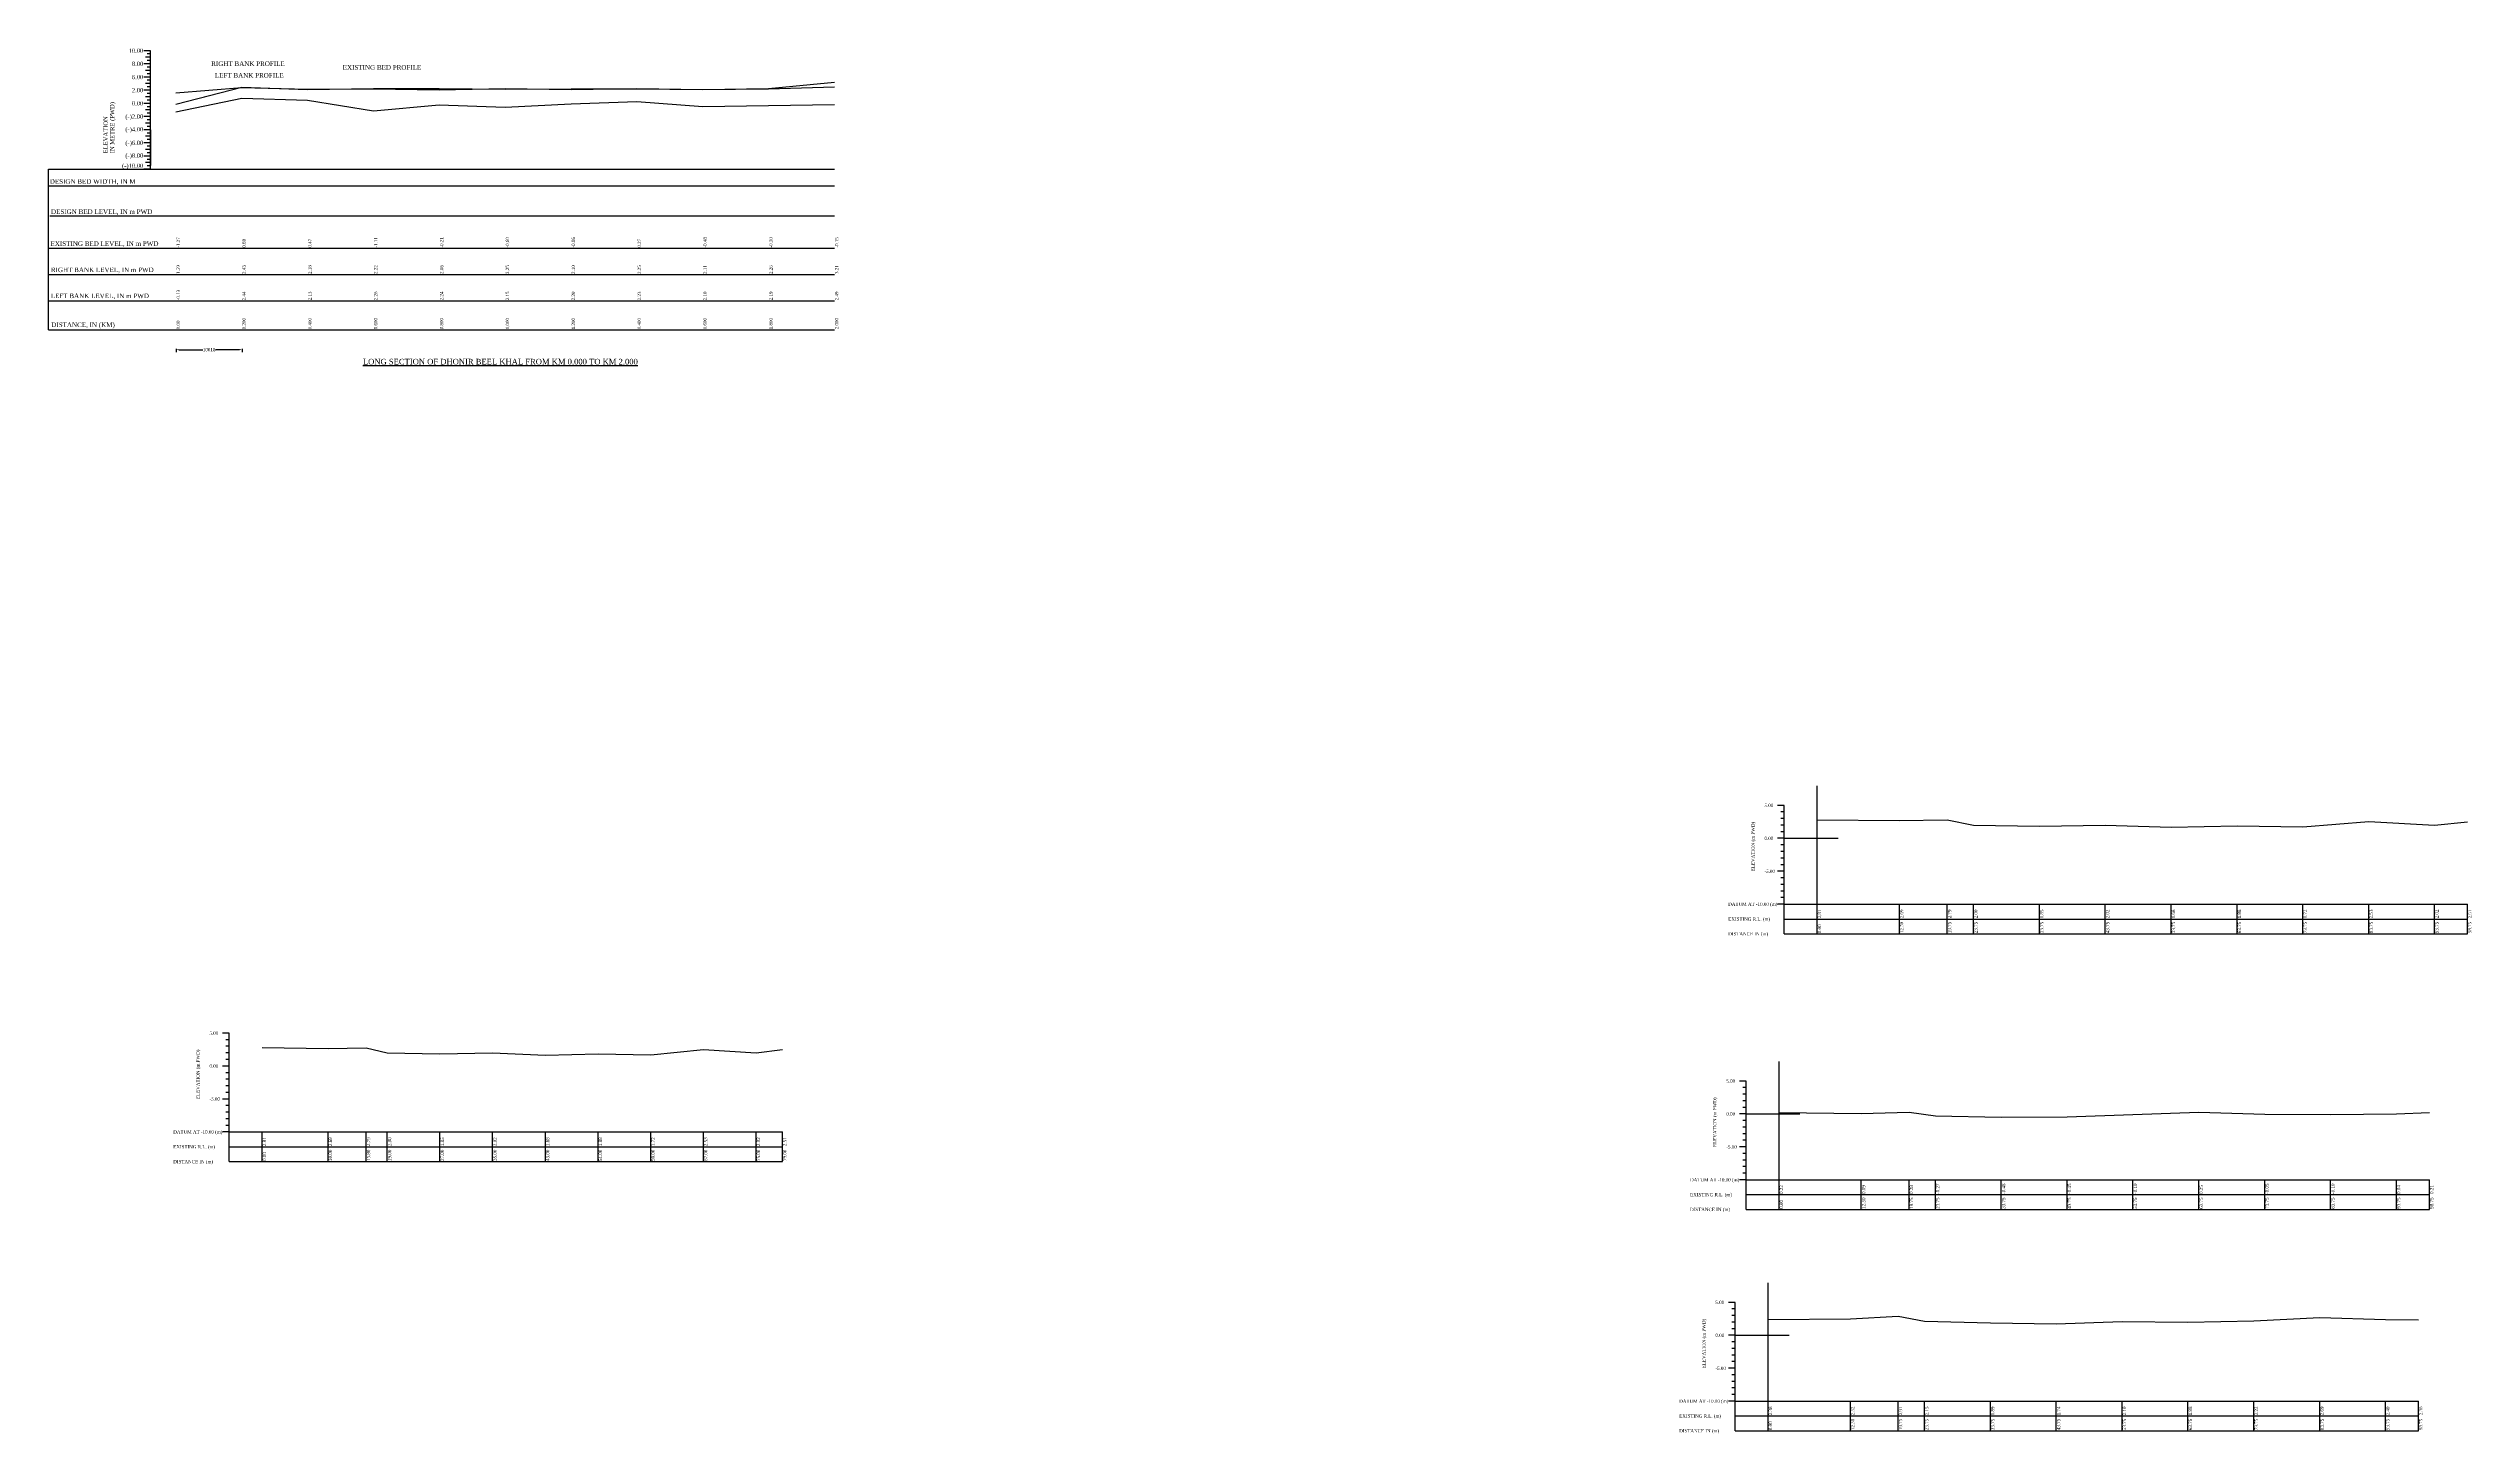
# Model space of a CAD drawing. Header units: metres. Extents: x -148477 to 168932, y -55673 to -2736.
# Drawn here: x -65868.9 to -65501, y -21936.4 to -21726.1 of the extents above; entities that cross this region are included whole.
import ezdxf
from ezdxf.enums import TextEntityAlignment as Align

# ---------------------------------------------------------------- set-up
doc = ezdxf.new("R2010")
doc.units = ezdxf.units.M
doc.styles.add('liza', font='times.ttf', dxfattribs={"height": 2})
doc.styles.get("Standard").update_dxf_attribs({"font": 'times.ttf'})
doc.dimstyles.get("Standard").update_dxf_attribs({"dimtxt": 0.5, "dimasz": 0.4075, "dimexe": 0.364, "dimexo": 0.219, "dimgap": 0.09, "dimtad": 0, "dimdec": 0, "dimlfac": 1000, "dimzin": 0, "dimdsep": 46, "dimtxsty": 'Standard', "dimcen": 0.09, "dimadec": 0, "dimazin": 0, "dimtfac": 1, "dimtdec": 0, "dimtofl": 0, "dimtmove": 0, "dimatfit": 3, "dimfxl": 1, "dimtolj": 1, "dimtzin": 0, "dimarcsym": 0})

# ---------------------------------------------------------------- blocks, each defined once
blk = doc.blocks.new('*D382')
at = {"color": 0, "lineweight": -2, "ltscale": 0.5}
for p, q in [((-65849.49, -21771.67), (-65849.49, -21772.19)), ((-65849.09, -21771.82), (-65845.43, -21771.82)), ((-65839.88, -21771.82), (-65843.54, -21771.82)), ((-65839.48, -21771.67), (-65839.48, -21772.19))]:
    blk.add_line(p, q, dxfattribs=at)
at = {"color": 0, "linetype": 'Continuous', "lineweight": -3, "ltscale": 0.5}
for points in [[(-65849.09, -21771.75), (-65849.09, -21771.89), (-65849.49, -21771.82)], [(-65839.88, -21771.75), (-65839.88, -21771.89), (-65839.48, -21771.82)]]:
    blk.add_solid(points, dxfattribs=at)
at = {"layer": 'Defpoints', "color": 0, "linetype": 'Continuous', "lineweight": -3, "ltscale": 0.5}
for p in [(-65849.49, -21768.76), (-65839.48, -21768.76), (-65839.48, -21771.82)]:
    blk.add_point(p, dxfattribs=at)
at = {"color": 0, "linetype": 'Continuous', "lineweight": -3, "ltscale": 0.5, "insert": (-65844.49, -21771.82), "char_height": 0.5, "attachment_point": 5}
blk.add_mtext('\\A1;10018', dxfattribs=at)

msp = doc.modelspace()

# ---------------------------------------------------------------- linework, layer by layer
at = {"color": 0, "lineweight": 30}
for p, q in [((-65853.3832, -21726.4304), (-65854.3832, -21726.4304)), ((-65853.3832, -21728.4304), (-65854.3832, -21728.4304)), ((-65853.3832, -21728.4304), (-65854.3832, -21728.4304)), ((-65853.3832, -21728.4304), (-65854.3832, -21728.4304)), ((-65853.3832, -21727.4304), (-65854.1332, -21727.4304)), ((-65853.3832, -21726.9304), (-65853.8832, -21726.9304)), ((-65853.3832, -21727.9304), (-65853.8832, -21727.9304)), ((-65853.3832, -21728.9304), (-65853.8832, -21728.9304)), ((-65853.3832, -21744.4304), (-65853.3832, -21726.4304)), ((-65853.3832, -21730.4304), (-65854.3832, -21730.4304)), ((-65853.3832, -21730.4304), (-65854.3832, -21730.4304)), ((-65853.3832, -21732.4304), (-65854.3832, -21732.4304)), ((-65853.3832, -21729.4304), (-65854.1332, -21729.4304)), ((-65853.3832, -21731.4304), (-65854.1332, -21731.4304)), ((-65853.3832, -21731.4304), (-65854.1332, -21731.4304)), ((-65853.3832, -21729.9304), (-65853.8832, -21729.9304)), ((-65853.3832, -21730.9304), (-65853.8832, -21730.9304)), ((-65853.3832, -21730.9304), (-65853.8832, -21730.9304)), ((-65853.3832, -21731.9304), (-65853.8832, -21731.9304)), ((-65853.3832, -21734.4304), (-65854.3832, -21734.4304)), ((-65853.3832, -21736.4304), (-65854.3832, -21736.4304)), ((-65853.3832, -21733.4304), (-65854.1332, -21733.4304)), ((-65853.3832, -21735.4304), (-65854.1332, -21735.4304)), ((-65853.3832, -21732.9304), (-65853.8832, -21732.9304)), ((-65853.3832, -21733.9304), (-65853.8832, -21733.9304)), ((-65853.3832, -21734.9304), (-65853.8832, -21734.9304)), ((-65853.3832, -21735.9304), (-65853.8832, -21735.9304)), ((-65853.3832, -21738.4304), (-65854.3832, -21738.4304)), ((-65853.3832, -21737.4304), (-65854.1332, -21737.4304)), ((-65853.3832, -21739.4304), (-65854.1332, -21739.4304)), ((-65853.3832, -21736.9304), (-65853.8832, -21736.9304)), ((-65853.3832, -21737.9304), (-65853.8832, -21737.9304)), ((-65853.3832, -21738.9304), (-65853.8832, -21738.9304)), ((-65853.3832, -21739.9304), (-65853.8832, -21739.9304)), ((-65853.3832, -21740.4304), (-65854.3832, -21740.4304)), ((-65853.3832, -21742.4304), (-65854.3832, -21742.4304)), ((-65853.3832, -21741.4304), (-65854.1332, -21741.4304)), ((-65853.3832, -21743.4304), (-65854.1332, -21743.4304)), ((-65853.3832, -21740.9304), (-65853.8832, -21740.9304)), ((-65853.3832, -21741.9304), (-65853.8832, -21741.9304)), ((-65853.3832, -21742.9304), (-65853.8832, -21742.9304)), ((-65868.8832, -21744.4304), (-65749.5462, -21744.4304)), ((-65868.8832, -21746.9251), (-65749.5462, -21746.9251)), ((-65853.3832, -21744.4304), (-65854.3832, -21744.4304)), ((-65853.3832, -21743.9304), (-65853.8832, -21743.9304)), ((-65868.6889, -21751.4776), (-65749.5462, -21751.4776)), ((-65868.8832, -21768.8304), (-65749.5462, -21768.8304))]:
    msp.add_line(p, q, dxfattribs=at)
at = {"lineweight": 30}
for p, q in [((-65853.3832, -21738.4304), (-65853.3832, -21743.8604)), ((-65868.8832, -21768.8304), (-65868.8832, -21744.4304)), ((-65868.8832, -21756.4304), (-65749.5462, -21756.4304)), ((-65868.8832, -21760.4304), (-65749.5462, -21760.4304)), ((-65868.8832, -21764.4304), (-65749.5462, -21764.4304))]:
    msp.add_line(p, q, dxfattribs=at)
at = {"color": 3, "linetype": 'Continuous', "lineweight": -3, "ltscale": 0.5}
for p, q in [((-65600.3264, -21856.0004), (-65600.3264, -21838.0547)), ((-65605.3264, -21841.0004), (-65606.3264, -21841.0004)), ((-65605.3264, -21842.0004), (-65605.8264, -21842.0004)), ((-65605.3264, -21843.0004), (-65605.8264, -21843.0004)), ((-65605.3264, -21860.5004), (-65605.3264, -21841.0004)), ((-65605.3264, -21846.0004), (-65606.3264, -21846.0004)), ((-65605.3264, -21844.0004), (-65605.8264, -21844.0004)), ((-65605.3264, -21845.0004), (-65605.8264, -21845.0004)), ((-65605.3264, -21846.0004), (-65597.1513, -21846.0004)), ((-65605.3264, -21847.0004), (-65605.8264, -21847.0004)), ((-65605.3264, -21848.0004), (-65605.8264, -21848.0004)), ((-65605.3264, -21849.0004), (-65605.8264, -21849.0004)), ((-65605.3264, -21850.0004), (-65605.8264, -21850.0004)), ((-65605.3264, -21851.0004), (-65606.3264, -21851.0004)), ((-65605.3264, -21852.0004), (-65605.8264, -21852.0004)), ((-65605.3264, -21853.0004), (-65605.8264, -21853.0004)), ((-65605.3264, -21854.0004), (-65605.8264, -21854.0004)), ((-65605.3264, -21856.0004), (-65606.3264, -21856.0004)), ((-65605.3264, -21855.0004), (-65605.8264, -21855.0004)), ((-65605.3264, -21856.0004), (-65501.5764, -21856.0004)), ((-65600.3264, -21860.5004), (-65600.3264, -21856.0004)), ((-65587.8264, -21860.5004), (-65587.8264, -21856.0004)), ((-65580.5764, -21860.5004), (-65580.5764, -21856.0004)), ((-65576.5764, -21860.5004), (-65576.5764, -21856.0004)), ((-65566.5764, -21860.5004), (-65566.5764, -21856.0004)), ((-65556.5764, -21860.5004), (-65556.5764, -21856.0004)), ((-65546.5764, -21860.5004), (-65546.5764, -21856.0004)), ((-65536.5764, -21860.5004), (-65536.5764, -21856.0004)), ((-65526.5764, -21860.5004), (-65526.5764, -21856.0004)), ((-65516.5764, -21860.5004), (-65516.5764, -21856.0004)), ((-65506.5764, -21860.5004), (-65506.5764, -21856.0004)), ((-65501.5764, -21860.5004), (-65501.5764, -21856.0004)), ((-65605.3264, -21858.2504), (-65501.5764, -21858.2504)), ((-65605.3264, -21860.5004), (-65501.5764, -21860.5004)), ((-65841.4375, -21875.5776), (-65842.4375, -21875.5776)), ((-65841.4375, -21895.0776), (-65841.4375, -21875.5776)), ((-65841.4375, -21876.5776), (-65841.9375, -21876.5776)), ((-65841.4375, -21877.5776), (-65841.9375, -21877.5776)), ((-65841.4375, -21878.5776), (-65841.9375, -21878.5776)), ((-65841.4375, -21879.5776), (-65841.9375, -21879.5776)), ((-65836.4375, -21877.7676), (-65826.4375, -21877.8876)), ((-65826.4375, -21877.8876), (-65820.6375, -21877.7876)), ((-65820.6375, -21877.7876), (-65817.4375, -21878.5776)), ((-65817.4375, -21878.5776), (-65809.4375, -21878.7276)), ((-65809.4375, -21878.7276), (-65801.4375, -21878.5576)), ((-65801.4375, -21878.5576), (-65793.4375, -21878.8976)), ((-65793.4375, -21878.8976), (-65785.4375, -21878.6976)), ((-65785.4375, -21878.6976), (-65777.4375, -21878.8576)), ((-65777.4375, -21878.8576), (-65769.4375, -21878.0476)), ((-65769.4375, -21878.0476), (-65761.4375, -21878.5576)), ((-65761.4375, -21878.5576), (-65757.4375, -21878.0676)), ((-65606.1191, -21897.8449), (-65606.1191, -21879.8991)), ((-65841.4375, -21880.5776), (-65842.4375, -21880.5776)), ((-65841.4375, -21881.5776), (-65841.9375, -21881.5776)), ((-65841.4375, -21882.5776), (-65841.9375, -21882.5776)), ((-65841.4375, -21883.5776), (-65841.9375, -21883.5776)), ((-65611.1191, -21882.8449), (-65612.1191, -21882.8449)), ((-65611.1191, -21902.3449), (-65611.1191, -21882.8449)), ((-65841.4375, -21885.5776), (-65842.4375, -21885.5776)), ((-65841.4375, -21884.5776), (-65841.9375, -21884.5776)), ((-65841.4375, -21886.5776), (-65841.9375, -21886.5776)), ((-65611.1191, -21883.8449), (-65611.6191, -21883.8449)), ((-65611.1191, -21884.8449), (-65611.6191, -21884.8449)), ((-65611.1191, -21885.8449), (-65611.6191, -21885.8449)), ((-65611.1191, -21886.8449), (-65611.6191, -21886.8449)), ((-65841.4375, -21890.5776), (-65842.4375, -21890.5776)), ((-65841.4375, -21887.5776), (-65841.9375, -21887.5776)), ((-65841.4375, -21888.5776), (-65841.9375, -21888.5776)), ((-65841.4375, -21889.5776), (-65841.9375, -21889.5776)), ((-65841.4375, -21890.5776), (-65757.4375, -21890.5776)), ((-65841.4375, -21890.5776), (-65757.4375, -21890.5776)), ((-65836.4375, -21895.0776), (-65836.4375, -21890.5776)), ((-65826.4375, -21895.0776), (-65826.4375, -21890.5776)), ((-65820.6375, -21895.0776), (-65820.6375, -21890.5776)), ((-65817.4375, -21895.0776), (-65817.4375, -21890.5776)), ((-65809.4375, -21895.0776), (-65809.4375, -21890.5776)), ((-65801.4375, -21895.0776), (-65801.4375, -21890.5776)), ((-65793.4375, -21895.0776), (-65793.4375, -21890.5776)), ((-65785.4375, -21895.0776), (-65785.4375, -21890.5776)), ((-65777.4375, -21895.0776), (-65777.4375, -21890.5776)), ((-65769.4375, -21895.0776), (-65769.4375, -21890.5776)), ((-65761.4375, -21895.0776), (-65761.4375, -21890.5776)), ((-65757.4375, -21895.0776), (-65757.4375, -21890.5776)), ((-65611.1191, -21887.8449), (-65612.1191, -21887.8449)), ((-65611.1191, -21888.8449), (-65611.6191, -21888.8449)), ((-65611.1191, -21889.8449), (-65611.6191, -21889.8449)), ((-65611.1191, -21890.8449), (-65611.6191, -21890.8449)), ((-65611.1191, -21887.8449), (-65602.944, -21887.8449)), ((-65841.4375, -21892.8276), (-65757.4375, -21892.8276)), ((-65841.4375, -21892.8276), (-65757.4375, -21892.8276)), ((-65611.1191, -21892.8449), (-65612.1191, -21892.8449)), ((-65611.1191, -21891.8449), (-65611.6191, -21891.8449)), ((-65611.1191, -21893.8449), (-65611.6191, -21893.8449)), ((-65841.4375, -21895.0776), (-65757.4375, -21895.0776)), ((-65841.4375, -21895.0776), (-65757.4375, -21895.0776)), ((-65611.1191, -21897.8449), (-65612.1191, -21897.8449)), ((-65611.1191, -21894.8449), (-65611.6191, -21894.8449)), ((-65611.1191, -21895.8449), (-65611.6191, -21895.8449)), ((-65611.1191, -21896.8449), (-65611.6191, -21896.8449)), ((-65611.1191, -21897.8449), (-65507.3691, -21897.8449)), ((-65606.1191, -21902.3449), (-65606.1191, -21897.8449)), ((-65593.6191, -21902.3449), (-65593.6191, -21897.8449)), ((-65586.3691, -21902.3449), (-65586.3691, -21897.8449)), ((-65582.3691, -21902.3449), (-65582.3691, -21897.8449)), ((-65572.3691, -21902.3449), (-65572.3691, -21897.8449)), ((-65562.3691, -21902.3449), (-65562.3691, -21897.8449)), ((-65552.3691, -21902.3449), (-65552.3691, -21897.8449)), ((-65542.3691, -21902.3449), (-65542.3691, -21897.8449)), ((-65532.3691, -21902.3449), (-65532.3691, -21897.8449)), ((-65522.3691, -21902.3449), (-65522.3691, -21897.8449)), ((-65512.3691, -21902.3449), (-65512.3691, -21897.8449)), ((-65507.3691, -21902.3449), (-65507.3691, -21897.8449)), ((-65611.1191, -21900.0949), (-65507.3691, -21900.0949)), ((-65611.1191, -21902.3449), (-65507.3691, -21902.3449)), ((-65612.7737, -21916.4451), (-65613.7737, -21916.4451)), ((-65612.7737, -21935.9451), (-65612.7737, -21916.4451)), ((-65607.7737, -21931.4451), (-65607.7737, -21913.4993)), ((-65612.7737, -21917.4451), (-65613.2737, -21917.4451)), ((-65612.7737, -21918.4451), (-65613.2737, -21918.4451)), ((-65612.7737, -21919.4451), (-65613.2737, -21919.4451)), ((-65612.7737, -21920.4451), (-65613.2737, -21920.4451)), ((-65612.7737, -21921.4451), (-65613.7737, -21921.4451)), ((-65612.7737, -21922.4451), (-65613.2737, -21922.4451)), ((-65612.7737, -21923.4451), (-65613.2737, -21923.4451)), ((-65612.7737, -21921.4451), (-65604.5985, -21921.4451)), ((-65612.7737, -21926.4451), (-65613.7737, -21926.4451)), ((-65612.7737, -21924.4451), (-65613.2737, -21924.4451)), ((-65612.7737, -21925.4451), (-65613.2737, -21925.4451)), ((-65612.7737, -21927.4451), (-65613.2737, -21927.4451)), ((-65612.7737, -21931.4451), (-65613.7737, -21931.4451)), ((-65612.7737, -21928.4451), (-65613.2737, -21928.4451)), ((-65612.7737, -21929.4451), (-65613.2737, -21929.4451)), ((-65612.7737, -21930.4451), (-65613.2737, -21930.4451)), ((-65612.7737, -21931.4451), (-65509.0237, -21931.4451)), ((-65607.7737, -21935.9451), (-65607.7737, -21931.4451)), ((-65595.2737, -21935.9451), (-65595.2737, -21931.4451)), ((-65588.0237, -21935.9451), (-65588.0237, -21931.4451)), ((-65584.0237, -21935.9451), (-65584.0237, -21931.4451)), ((-65574.0237, -21935.9451), (-65574.0237, -21931.4451)), ((-65564.0237, -21935.9451), (-65564.0237, -21931.4451)), ((-65554.0237, -21935.9451), (-65554.0237, -21931.4451)), ((-65544.0237, -21935.9451), (-65544.0237, -21931.4451)), ((-65534.0237, -21935.9451), (-65534.0237, -21931.4451)), ((-65524.0237, -21935.9451), (-65524.0237, -21931.4451)), ((-65514.0237, -21935.9451), (-65514.0237, -21931.4451)), ((-65509.0237, -21935.9451), (-65509.0237, -21931.4451)), ((-65612.7737, -21933.6951), (-65509.0237, -21933.6951)), ((-65612.7737, -21935.9451), (-65509.0237, -21935.9451))]:
    msp.add_line(p, q, dxfattribs=at)
at = {"color": 3, "lineweight": 30}
msp.add_lwpolyline([(-65844.3498, -21728.4387, 0, 0, 0), (-65845.5061, -21728.4449, 0, 0, 0), (-65846.1256, -21731.4361, 0.2996, 0, 0), (-65846.3548, -21732.5715, 0, 0, 0)], format="xyseb", dxfattribs=at)
at = {"color": 2, "lineweight": 30}
msp.add_lwpolyline([(-65824.3372, -21729.0299, 0, 0, 0), (-65825.2092, -21729.0107, 0, 0, 0), (-65826.1848, -21733.1404, 0.2996, 0, 0), (-65826.4783, -21734.3897, 0, 0, 0)], format="xyseb", dxfattribs=at)
at = {"color": 3, "linetype": 'Continuous', "lineweight": -3, "ltscale": 0.5}
for points in [[(-65849.5404, -21732.8404), (-65839.5404, -21732.0034), (-65829.5404, -21732.2504), (-65819.5404, -21732.2104), (-65809.5404, -21732.3704), (-65799.5404, -21732.1804), (-65789.5404, -21732.3344), (-65779.5404, -21732.1824), (-65769.5404, -21732.3214), (-65759.5404, -21732.1704), (-65749.5404, -21731.2204)], [(-65600.3264, -21843.1904), (-65587.8264, -21843.3104), (-65580.5764, -21843.2104), (-65576.5764, -21844.0004), (-65566.5764, -21844.1504), (-65556.5764, -21843.9804), (-65546.5764, -21844.3204), (-65536.5764, -21844.1204), (-65526.5764, -21844.2804), (-65516.5764, -21843.4704), (-65506.5764, -21843.9804), (-65501.5764, -21843.4904)], [(-65606.1191, -21887.6249), (-65593.6191, -21887.7549), (-65586.3691, -21887.5649), (-65582.3691, -21888.1149), (-65572.3691, -21888.3249), (-65562.3691, -21888.2949), (-65552.3691, -21887.9449), (-65542.3691, -21887.5949), (-65532.3691, -21887.8949), (-65522.3691, -21887.9449), (-65512.3691, -21887.8049), (-65507.3691, -21887.6349)], [(-65607.7737, -21919.0651), (-65595.2737, -21918.9251), (-65588.0237, -21918.5351), (-65584.0237, -21919.2951), (-65574.0237, -21919.5551), (-65564.0237, -21919.7051), (-65554.0237, -21919.3451), (-65544.0237, -21919.4651), (-65534.0237, -21919.2251), (-65524.0237, -21918.7551), (-65514.0237, -21919.0451), (-65509.0237, -21919.0851)]]:
    msp.add_lwpolyline(points, dxfattribs=at)
at = {"color": 6, "linetype": 'Continuous', "lineweight": -3, "ltscale": 0.5}
msp.add_lwpolyline([(-65849.5404, -21734.5564), (-65839.5404, -21731.9934), (-65829.5404, -21732.3004), (-65819.5404, -21732.1704), (-65809.5404, -21732.1904), (-65799.5404, -21732.2804), (-65789.5404, -21732.2304), (-65779.5404, -21732.2004), (-65769.5404, -21732.3314), (-65759.5404, -21732.2404), (-65749.5404, -21731.9404)], dxfattribs=at)
at = {"color": 6, "lineweight": 30}
msp.add_lwpolyline([(-65843.6832, -21730.2064, 0, 0, 0), (-65844.3883, -21730.206, 0, 0, 0), (-65844.9426, -21732.5557, 0.2996, 0, 0), (-65845.2194, -21733.6377, 0, 0, 0)], format="xyseb", dxfattribs=at)
at = {"color": 0, "lineweight": 30}
msp.add_lwpolyline([(-65858.3832, -21742.1304, 0, 0, 0), (-65858.3832, -21734.3838, 0.2767, 0, 0), (-65858.3832, -21733.8304, 0, 0, 0)], format="xyseb", dxfattribs=at)
at = {"color": 2, "linetype": 'Continuous', "lineweight": -3, "ltscale": 0.5}
msp.add_lwpolyline([(-65849.5404, -21735.6964), (-65839.5404, -21733.6334), (-65829.5404, -21733.9644), (-65819.5404, -21735.5444), (-65809.5404, -21734.6404), (-65799.5404, -21735.0304), (-65789.5404, -21734.4944), (-65779.5404, -21734.1624), (-65769.5404, -21734.9114), (-65759.5404, -21734.7354), (-65749.5404, -21734.5834)], dxfattribs=at)

# ---------------------------------------------------------------- texts
at = {"color": 0, "lineweight": 30}
for s, p in [('10.00', (-65854.4832, -21726.7554)), ('8.00', (-65854.4832, -21728.7554)), ('6.00', (-65854.4832, -21730.7554)), ('2.00', (-65854.4832, -21732.7554)), ('(-)2.00', (-65854.4832, -21736.7686)), ('0.00', (-65854.4832, -21734.7554)), ('2.00', (-65854.4832, -21736.7554)), ('(-)4.00', (-65854.4832, -21738.6936)), ('(-)6.00', (-65854.4832, -21740.7554)), ('(-)10.00', (-65854.4832, -21744.2148)), ('(-)8.00', (-65854.4832, -21742.6804))]:
    msp.add_text(s, height=0.65, dxfattribs=at).set_placement(p, align=Align.RIGHT)
for s, p in [('ELEVATION', (-65859.8832, -21742.0004)), ('IN METRE (PWD)', (-65858.8832, -21742.0004))]:
    msp.add_text(s, height=0.65, rotation=90, dxfattribs=at).set_placement(p)
at = {"color": 3, "lineweight": 30, "insert": (-65844.1706, -21728.0564), "char_height": 0.7, "attachment_point": 1}
msp.add_mtext('RIGHT BANK PROFILE', dxfattribs=at)
at = {"color": 2, "lineweight": 30, "insert": (-65824.2056, -21728.6145), "char_height": 0.7, "attachment_point": 1}
msp.add_mtext('EXISTING BED PROFILE', dxfattribs=at)
at = {"color": 6, "lineweight": 30, "insert": (-65843.6184, -21729.8302), "char_height": 0.7, "attachment_point": 1}
msp.add_mtext('LEFT BANK PROFILE', dxfattribs=at)
at = {"color": 0, "lineweight": 30, "char_height": 0.7, "attachment_point": 1}
for s, insert in [('DESIGN BED WIDTH, IN M', (-65868.6854, -21745.9363)), ('DESIGN BED LEVEL, IN m PWD', (-65868.4947, -21750.5247)), ('EXISTING BED LEVEL, IN m PWD', (-65868.5654, -21755.3733)), ('RIGHT BANK LEVEL, IN m PWD', (-65868.5105, -21759.3483)), ('LEFT BANK LEVEL, IN m PWD', (-65868.5334, -21763.298)), ('DISTANCE, IN (KM)', (-65868.4551, -21767.6911))]:
    msp.add_mtext(s, dxfattribs=dict(at, insert=insert))
at = {"color": 6, "linetype": 'Continuous', "lineweight": -3, "ltscale": 0.5, "char_height": 0.5, "width": 2.15, "attachment_point": 1, "rotation": 90, "style": 'liza'}
for s, insert in [('-1.27', (-65849.4404, -21756.3304)), ('-1.11', (-65819.4404, -21756.3304)), ('-0.21', (-65809.4404, -21756.3304)), ('-0.60', (-65799.4404, -21756.3304)), ('-0.06', (-65789.4404, -21756.3304)), ('-0.48', (-65769.4404, -21756.3304)), ('-0.30', (-65759.4404, -21756.3304)), ('-0.15', (-65749.4404, -21756.3304)), ('0.80', (-65839.4404, -21756.3304)), ('0.47', (-65829.4404, -21756.3304)), ('0.27', (-65779.4404, -21756.3304)), ('1.59', (-65849.4404, -21760.3304)), ('2.43', (-65839.4404, -21760.3304)), ('2.18', (-65829.4404, -21760.3304)), ('2.22', (-65819.4404, -21760.3304)), ('2.06', (-65809.4404, -21760.3304)), ('2.25', (-65799.4404, -21760.3304)), ('2.10', (-65789.4404, -21760.3304)), ('2.25', (-65779.4404, -21760.3304)), ('2.11', (-65769.4404, -21760.3304)), ('2.26', (-65759.4404, -21760.3304)), ('3.21', (-65749.4404, -21760.3304)), ('-0.13', (-65849.4404, -21764.3304)), ('2.44', (-65839.4404, -21764.3304)), ('2.13', (-65829.4404, -21764.3304)), ('2.26', (-65819.4404, -21764.3304)), ('2.24', (-65809.4404, -21764.3304)), ('2.15', (-65799.4404, -21764.3304)), ('2.20', (-65789.4404, -21764.3304)), ('2.23', (-65779.4404, -21764.3304)), ('2.10', (-65769.4404, -21764.3304)), ('2.19', (-65759.4404, -21764.3304)), ('2.49', (-65749.4404, -21764.3304)), ('0.00', (-65849.4404, -21768.7304)), ('0.200', (-65839.4404, -21768.7304)), ('0.400', (-65829.4404, -21768.7304)), ('0.600', (-65819.4404, -21768.7304)), ('0.800', (-65809.4404, -21768.7304)), ('1.000', (-65799.4404, -21768.7304)), ('1.200', (-65789.4404, -21768.7304)), ('1.400', (-65779.4404, -21768.7304)), ('1.600', (-65769.4404, -21768.7304)), ('1.800', (-65759.4404, -21768.7304)), ('2.000', (-65749.4404, -21768.7304))]:
    msp.add_mtext(s, dxfattribs=dict(at, insert=insert))
at = {"color": 0, "linetype": 'ByBlock', "lineweight": 30, "insert": (-65821.1385, -21773.2094), "char_height": 0.861585, "width": 43.932388, "attachment_point": 1}
msp.add_mtext('\\pi-861.6,l861.6,t3.705e+004;{\\LLONG SECTION OF DHONIR BEEL KHAL FROM KM 0.000 TO KM 2.000}', dxfattribs=at)
at = {"color": 3, "linetype": 'Continuous', "lineweight": -3, "ltscale": 0.5, "char_height": 0.5, "attachment_point": 1, "style": 'liza'}
for s, insert, width in [('5.00', (-65608.3264, -21840.7504), 2), ('0.00', (-65608.3264, -21845.7504), 2), ('-5.00', (-65608.3264, -21850.7504), 2), ('DATUM AT -10.00 (m)', (-65613.8264, -21855.7504), 7.5), ('EXISTING R.L. (m)', (-65613.8264, -21858.0004), 7.5), ('DISTANCE IN (m)', (-65613.8264, -21860.2504), 7.5), ('5.00', (-65844.4375, -21875.3276), 2), ('0.00', (-65844.4375, -21880.3276), 2), ('5.00', (-65614.1191, -21882.5949), 2), ('-5.00', (-65844.4375, -21885.3276), 2), ('DATUM AT -10.00 (m)', (-65849.9375, -21890.3276), 7.5), ('0.00', (-65614.1191, -21887.5949), 2), ('EXISTING R.L. (m)', (-65849.9375, -21892.5776), 7.5), ('-5.00', (-65614.1191, -21892.5949), 2), ('DISTANCE IN (m)', (-65849.9375, -21894.8276), 7.5), ('DATUM AT -10.00 (m)', (-65619.6191, -21897.5949), 7.5), ('EXISTING R.L. (m)', (-65619.6191, -21899.8449), 7.5), ('DISTANCE IN (m)', (-65619.6191, -21902.0949), 7.5), ('5.00', (-65615.7737, -21916.1951), 2), ('0.00', (-65615.7737, -21921.1951), 2), ('-5.00', (-65615.7737, -21926.1951), 2), ('DATUM AT -10.00 (m)', (-65621.2737, -21931.1951), 7.5), ('EXISTING R.L. (m)', (-65621.2737, -21933.4451), 7.5), ('DISTANCE IN (m)', (-65621.2737, -21935.6951), 7.5)]:
    msp.add_mtext(s, dxfattribs=dict(at, insert=insert, width=width))
at = {"color": 3, "linetype": 'Continuous', "lineweight": -3, "ltscale": 0.5, "char_height": 0.5, "attachment_point": 1, "rotation": 90, "style": 'liza'}
for s, insert, width in [('ELEVATION (m PWD)', (-65610.3264, -21851.0004), 10), ('2.81', (-65600.2264, -21858.1504), 2.15), ('2.69', (-65587.7264, -21858.1504), 2.15), ('2.79', (-65580.4764, -21858.1504), 2.15), ('2.00', (-65576.4764, -21858.1504), 2.15), ('1.85', (-65566.4764, -21858.1504), 2.15), ('2.02', (-65556.4764, -21858.1504), 2.15), ('1.68', (-65546.4764, -21858.1504), 2.15), ('1.88', (-65536.4764, -21858.1504), 2.15), ('1.72', (-65526.4764, -21858.1504), 2.15), ('2.53', (-65516.4764, -21858.1504), 2.15), ('2.02', (-65506.4764, -21858.1504), 2.15), ('2.51', (-65501.4764, -21858.1504), 2.15), ('0.00', (-65600.2264, -21860.4004), 2.15), ('12.50', (-65587.7264, -21860.4004), 2.15), ('19.75', (-65580.4764, -21860.4004), 2.15), ('23.75', (-65576.4764, -21860.4004), 2.15), ('33.75', (-65566.4764, -21860.4004), 2.15), ('43.75', (-65556.4764, -21860.4004), 2.15), ('53.75', (-65546.4764, -21860.4004), 2.15), ('63.75', (-65536.4764, -21860.4004), 2.15), ('73.75', (-65526.4764, -21860.4004), 2.15), ('83.75', (-65516.4764, -21860.4004), 2.15), ('93.75', (-65506.4764, -21860.4004), 2.15), ('98.75', (-65501.4764, -21860.4004), 2.15), ('ELEVATION (m PWD)', (-65846.4375, -21885.5776), 10), ('ELEVATION (m PWD)', (-65616.1191, -21892.8449), 10), ('2.81', (-65836.3375, -21892.7276), 2.15), ('0.00', (-65836.3375, -21894.9776), 2.15), ('10.00', (-65826.3375, -21894.9776), 2.15), ('2.69', (-65826.3375, -21892.7276), 2.15), ('15.80', (-65820.5375, -21894.9776), 2.15), ('2.79', (-65820.5375, -21892.7276), 2.15), ('2.00', (-65817.3375, -21892.7276), 2.15), ('19.00', (-65817.3375, -21894.9776), 2.15), ('1.85', (-65809.3375, -21892.7276), 2.15), ('27.00', (-65809.3375, -21894.9776), 2.15), ('2.02', (-65801.3375, -21892.7276), 2.15), ('35.00', (-65801.3375, -21894.9776), 2.15), ('1.68', (-65793.3375, -21892.7276), 2.15), ('43.00', (-65793.3375, -21894.9776), 2.15), ('1.88', (-65785.3375, -21892.7276), 2.15), ('51.00', (-65785.3375, -21894.9776), 2.15), ('59.00', (-65777.3375, -21894.9776), 2.15), ('1.72', (-65777.3375, -21892.7276), 2.15), ('67.00', (-65769.3375, -21894.9776), 2.15), ('2.53', (-65769.3375, -21892.7276), 2.15), ('2.02', (-65761.3375, -21892.7276), 2.15), ('75.00', (-65761.3375, -21894.9776), 2.15), ('79.00', (-65757.3375, -21894.9776), 2.15), ('2.51', (-65757.3375, -21892.7276), 2.15), ('-0.27', (-65582.2691, -21899.9949), 2.15), ('-0.48', (-65572.2691, -21899.9949), 2.15), ('-0.45', (-65562.2691, -21899.9949), 2.15), ('-0.10', (-65552.2691, -21899.9949), 2.15), ('-0.05', (-65532.2691, -21899.9949), 2.15), ('-0.10', (-65522.2691, -21899.9949), 2.15), ('0.22', (-65606.0191, -21899.9949), 2.15), ('0.00', (-65606.0191, -21902.2449), 2.15), ('0.09', (-65593.5191, -21899.9949), 2.15), ('12.50', (-65593.5191, -21902.2449), 2.15), ('0.28', (-65586.2691, -21899.9949), 2.15), ('19.75', (-65586.2691, -21902.2449), 2.15), ('23.75', (-65582.2691, -21902.2449), 2.15), ('33.75', (-65572.2691, -21902.2449), 2.15), ('43.75', (-65562.2691, -21902.2449), 2.15), ('53.75', (-65552.2691, -21902.2449), 2.15), ('0.25', (-65542.2691, -21899.9949), 2.15), ('63.75', (-65542.2691, -21902.2449), 2.15), ('73.75', (-65532.2691, -21902.2449), 2.15), ('83.75', (-65522.2691, -21902.2449), 2.15), ('0.04', (-65512.2691, -21899.9949), 2.15), ('93.75', (-65512.2691, -21902.2449), 2.15), ('0.21', (-65507.2691, -21899.9949), 2.15), ('98.75', (-65507.2691, -21902.2449), 2.15), ('ELEVATION (m PWD)', (-65617.7737, -21926.4451), 10), ('2.38', (-65607.6737, -21933.5951), 2.15), ('0.00', (-65607.6737, -21935.8451), 2.15), ('12.50', (-65595.1737, -21935.8451), 2.15), ('2.52', (-65595.1737, -21933.5951), 2.15), ('2.91', (-65587.9237, -21933.5951), 2.15), ('19.75', (-65587.9237, -21935.8451), 2.15), ('2.15', (-65583.9237, -21933.5951), 2.15), ('23.75', (-65583.9237, -21935.8451), 2.15), ('1.89', (-65573.9237, -21933.5951), 2.15), ('33.75', (-65573.9237, -21935.8451), 2.15), ('43.75', (-65563.9237, -21935.8451), 2.15), ('1.74', (-65563.9237, -21933.5951), 2.15), ('2.10', (-65553.9237, -21933.5951), 2.15), ('53.75', (-65553.9237, -21935.8451), 2.15), ('1.98', (-65543.9237, -21933.5951), 2.15), ('63.75', (-65543.9237, -21935.8451), 2.15), ('2.22', (-65533.9237, -21933.5951), 2.15), ('73.75', (-65533.9237, -21935.8451), 2.15), ('83.75', (-65523.9237, -21935.8451), 2.15), ('2.69', (-65523.9237, -21933.5951), 2.15), ('2.40', (-65513.9237, -21933.5951), 2.15), ('93.75', (-65513.9237, -21935.8451), 2.15), ('98.75', (-65508.9237, -21935.8451), 2.15), ('2.36', (-65508.9237, -21933.5951), 2.15)]:
    msp.add_mtext(s, dxfattribs=dict(at, insert=insert, width=width))

# ---------------------------------------------------------------- dimensions: what is measured, and where the dimension line sits
at = {"color": 3, "linetype": 'Continuous', "lineweight": -3, "ltscale": 0.5}
dim = msp.add_linear_dim(base=(-65839.4769, -21771.8213), p1=(-65849.4947, -21768.7576), p2=(-65839.4769, -21768.7576), dimstyle='Standard', override={"dimfxl": 0.15, "dimfxlon": 1}, dxfattribs=at)
dim.commit()
dim.dimension.update_dxf_attribs({"geometry": '*D382', "text_midpoint": (-65844.4858, -21771.8213)})

doc.saveas('drawing.dxf')
